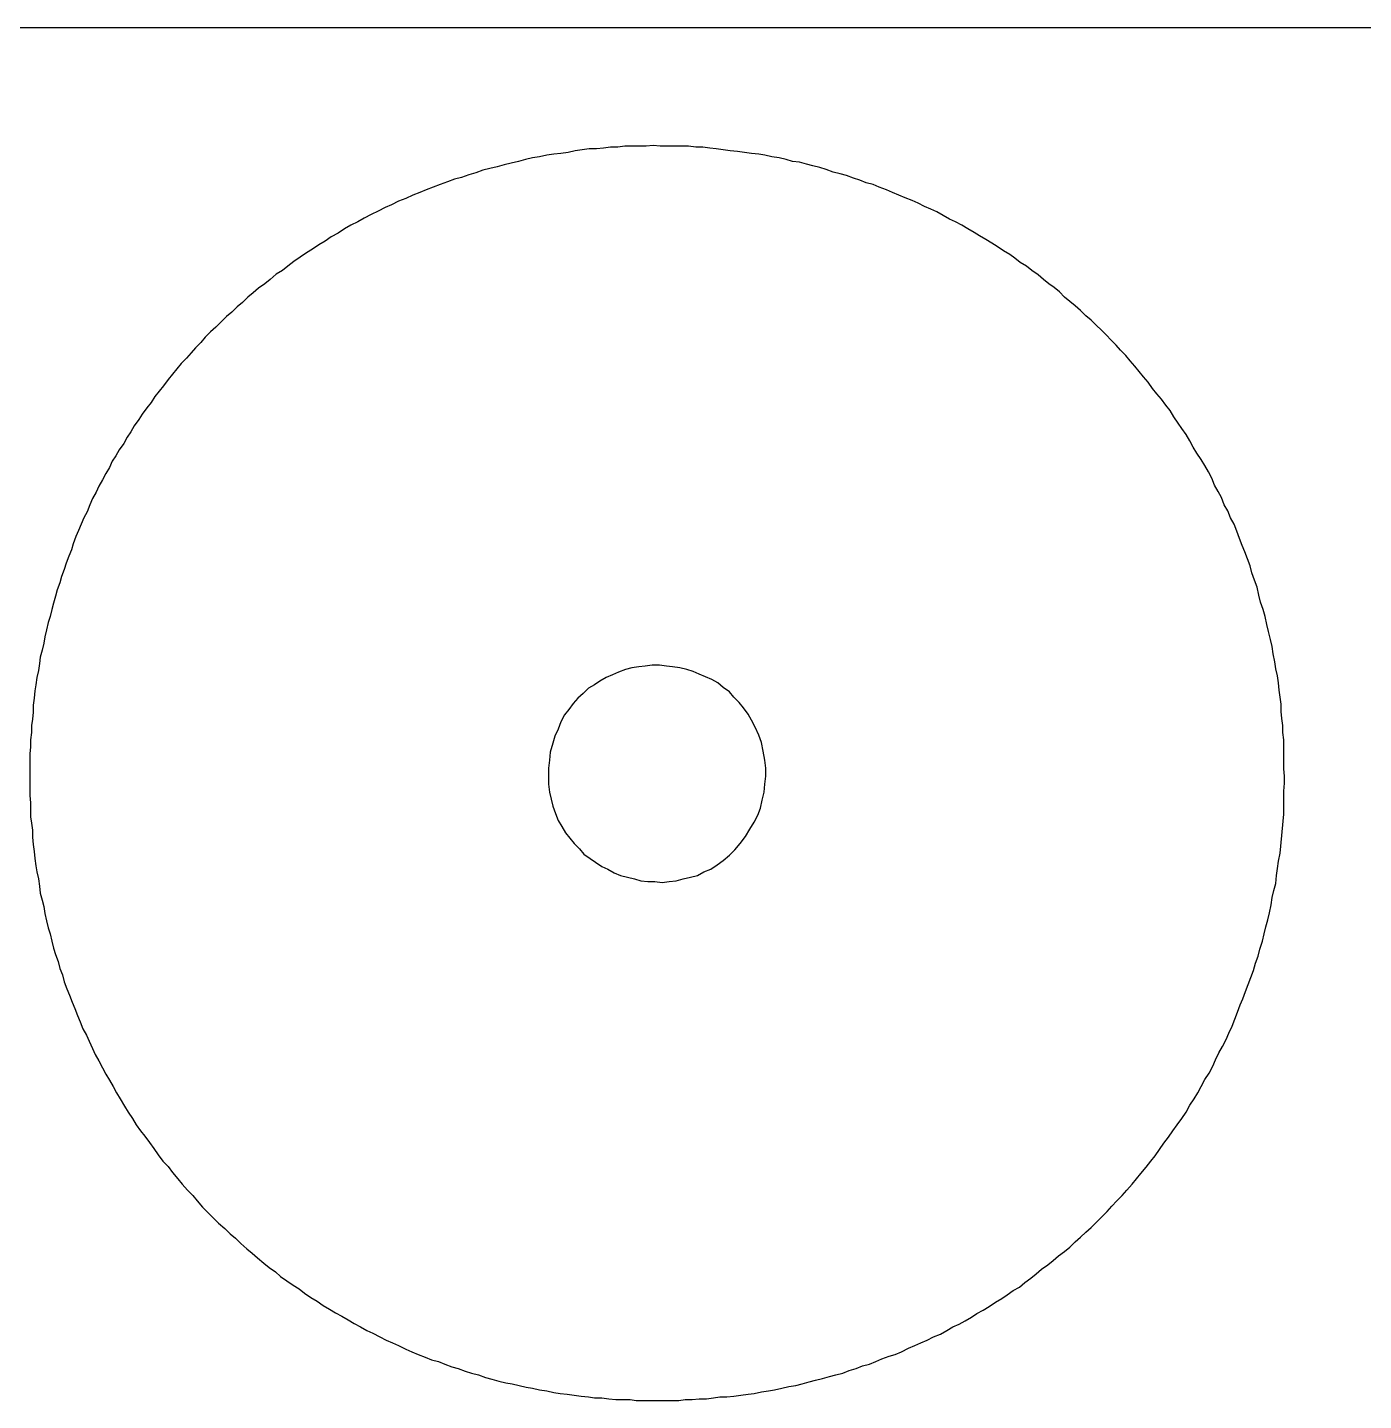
# Model space of a CAD drawing. Extents: x 11 to 591, y 39 to 419.
# Drawn here: x 133.2 to 170.87, y 380.26 to 418.96 of the extents above; entities that cross this region are included whole.
import ezdxf

# ---------------------------------------------------------------- set-up
doc = ezdxf.new("R2010")
doc.units = 0
doc.layers.get('0').update_dxf_attribs({"linetype": 'CONTINUOUS'})

msp = doc.modelspace()

# ---------------------------------------------------------------- linework, layer by layer
at = {"color": 5}
msp.add_line((11.215419, 418.955266), (591.140419, 418.955266), dxfattribs=at)
at = {"color": 3}
for p, q in [((147.440419, 415.280266), (147.240419, 415.230266)), ((147.640419, 415.305266), (147.440419, 415.280266)), ((147.840419, 415.355266), (147.640419, 415.305266)), ((148.040419, 415.380266), (147.840419, 415.355266)), ((148.240419, 415.405266), (148.040419, 415.380266)), ((148.440419, 415.430266), (148.240419, 415.405266)), ((148.640419, 415.480266), (148.440419, 415.430266)), ((148.840419, 415.505266), (148.640419, 415.480266)), ((149.040419, 415.530266), (148.840419, 415.505266)), ((149.240419, 415.530266), (149.040419, 415.530266)), ((149.440419, 415.555266), (149.240419, 415.530266)), ((149.640419, 415.580266), (149.440419, 415.555266)), ((149.840419, 415.580266), (149.640419, 415.580266)), ((150.040419, 415.605266), (149.840419, 415.580266)), ((150.240419, 415.605266), (150.040419, 415.605266)), ((150.440419, 415.605266), (150.240419, 415.605266)), ((150.640419, 415.605266), (150.440419, 415.605266)), ((150.840419, 415.630266), (150.640419, 415.605266)), ((151.040419, 415.605266), (150.840419, 415.630266)), ((151.240419, 415.605266), (151.040419, 415.605266)), ((151.440419, 415.605266), (151.240419, 415.605266)), ((151.640419, 415.605266), (151.440419, 415.605266)), ((151.840419, 415.605266), (151.640419, 415.605266)), ((152.040419, 415.580266), (151.840419, 415.605266)), ((152.240419, 415.580266), (152.040419, 415.580266)), ((152.440419, 415.555266), (152.240419, 415.580266)), ((152.615419, 415.530266), (152.440419, 415.555266)), ((152.815419, 415.505266), (152.615419, 415.530266)), ((153.015419, 415.480266), (152.815419, 415.505266)), ((153.215419, 415.455266), (153.015419, 415.480266)), ((153.415419, 415.430266), (153.215419, 415.455266)), ((153.615419, 415.405266), (153.415419, 415.430266)), ((153.815419, 415.380266), (153.615419, 415.405266)), ((153.990419, 415.355266), (153.815419, 415.380266)), ((154.190419, 415.305266), (153.990419, 415.355266)), ((154.390419, 415.280266), (154.190419, 415.305266)), ((154.590419, 415.230266), (154.390419, 415.280266)), ((146.040419, 414.930266), (145.840419, 414.855266)), ((146.240419, 414.980266), (146.040419, 414.930266)), ((146.440419, 415.030266), (146.240419, 414.980266)), ((146.640419, 415.080266), (146.440419, 415.030266)), ((146.840419, 415.130266), (146.640419, 415.080266)), ((147.040419, 415.180266), (146.840419, 415.130266)), ((147.240419, 415.230266), (147.040419, 415.180266)), ((154.765419, 415.180266), (154.590419, 415.230266)), ((154.965419, 415.155266), (154.765419, 415.180266)), ((155.165419, 415.105266), (154.965419, 415.155266)), ((155.340419, 415.055266), (155.165419, 415.105266)), ((155.540419, 415.005266), (155.340419, 415.055266)), ((155.715419, 414.955266), (155.540419, 415.005266)), ((155.915419, 414.880266), (155.715419, 414.955266)), ((156.115419, 414.830266), (155.915419, 414.880266)), ((144.840419, 414.530266), (144.640419, 414.455266)), ((145.040419, 414.605266), (144.840419, 414.530266)), ((145.240419, 414.680266), (145.040419, 414.605266)), ((145.440419, 414.730266), (145.240419, 414.680266)), ((145.640419, 414.805266), (145.440419, 414.730266)), ((145.840419, 414.855266), (145.640419, 414.805266)), ((156.290419, 414.780266), (156.115419, 414.830266)), ((156.490419, 414.705266), (156.290419, 414.780266)), ((156.665419, 414.655266), (156.490419, 414.705266)), ((156.840419, 414.580266), (156.665419, 414.655266)), ((157.040419, 414.530266), (156.840419, 414.580266)), ((157.215419, 414.455266), (157.040419, 414.530266)), ((143.865419, 414.130266), (143.665419, 414.055266)), ((144.065419, 414.230266), (143.865419, 414.130266)), ((144.265419, 414.305266), (144.065419, 414.230266)), ((144.440419, 414.380266), (144.265419, 414.305266)), ((144.640419, 414.455266), (144.440419, 414.380266)), ((157.415419, 414.380266), (157.215419, 414.455266)), ((157.590419, 414.305266), (157.415419, 414.380266)), ((157.765419, 414.230266), (157.590419, 414.305266)), ((157.940419, 414.155266), (157.765419, 414.230266)), ((158.140419, 414.080266), (157.940419, 414.155266)), ((143.090419, 413.780266), (142.890419, 413.680266)), ((143.290419, 413.880266), (143.090419, 413.780266)), ((143.465419, 413.955266), (143.290419, 413.880266)), ((143.665419, 414.055266), (143.465419, 413.955266)), ((158.315419, 414.005266), (158.140419, 414.080266)), ((158.490419, 413.905266), (158.315419, 414.005266)), ((158.665419, 413.830266), (158.490419, 413.905266)), ((158.840419, 413.755266), (158.665419, 413.830266)), ((159.015419, 413.655266), (158.840419, 413.755266)), ((142.315419, 413.380266), (142.140419, 413.280266)), ((142.515419, 413.480266), (142.315419, 413.380266)), ((142.690419, 413.580266), (142.515419, 413.480266)), ((142.890419, 413.680266), (142.690419, 413.580266)), ((159.190419, 413.555266), (159.015419, 413.655266)), ((159.365419, 413.480266), (159.190419, 413.555266)), ((159.540419, 413.380266), (159.365419, 413.480266)), ((159.715419, 413.280266), (159.540419, 413.380266)), ((141.590419, 412.930266), (141.415419, 412.830266)), ((141.765419, 413.055266), (141.590419, 412.930266)), ((141.965419, 413.155266), (141.765419, 413.055266)), ((142.140419, 413.280266), (141.965419, 413.155266)), ((159.890419, 413.180266), (159.715419, 413.280266)), ((160.040419, 413.080266), (159.890419, 413.180266)), ((160.215419, 412.980266), (160.040419, 413.080266)), ((160.390419, 412.880266), (160.215419, 412.980266)), ((141.065419, 412.605266), (140.890419, 412.480266)), ((141.240419, 412.705266), (141.065419, 412.605266)), ((141.415419, 412.830266), (141.240419, 412.705266)), ((160.540419, 412.780266), (160.390419, 412.880266)), ((160.715419, 412.655266), (160.540419, 412.780266)), ((160.890419, 412.555266), (160.715419, 412.655266)), ((161.040419, 412.455266), (160.890419, 412.555266)), ((140.540419, 412.230266), (140.390419, 412.105266)), ((140.715419, 412.355266), (140.540419, 412.230266)), ((140.890419, 412.480266), (140.715419, 412.355266)), ((161.190419, 412.330266), (161.040419, 412.455266)), ((161.365419, 412.230266), (161.190419, 412.330266)), ((161.515419, 412.105266), (161.365419, 412.230266)), ((140.040419, 411.855266), (139.890419, 411.730266)), ((140.215419, 412.005266), (140.040419, 411.855266)), ((140.390419, 412.105266), (140.215419, 412.005266)), ((161.690419, 411.980266), (161.515419, 412.105266)), ((161.840419, 411.855266), (161.690419, 411.980266)), ((161.990419, 411.730266), (161.840419, 411.855266)), ((139.565419, 411.480266), (139.415419, 411.355266)), ((139.715419, 411.605266), (139.565419, 411.480266)), ((139.890419, 411.730266), (139.715419, 411.605266)), ((162.140419, 411.630266), (161.990419, 411.730266)), ((162.290419, 411.505266), (162.140419, 411.630266)), ((162.440419, 411.355266), (162.290419, 411.505266)), ((139.115419, 411.080266), (138.965419, 410.930266)), ((139.265419, 411.205266), (139.115419, 411.080266)), ((139.415419, 411.355266), (139.265419, 411.205266)), ((162.590419, 411.230266), (162.440419, 411.355266)), ((162.740419, 411.105266), (162.590419, 411.230266)), ((162.890419, 410.980266), (162.740419, 411.105266)), ((138.665419, 410.655266), (138.515419, 410.505266)), ((138.815419, 410.805266), (138.665419, 410.655266)), ((138.965419, 410.930266), (138.815419, 410.805266)), ((163.040419, 410.830266), (162.890419, 410.980266)), ((163.190419, 410.705266), (163.040419, 410.830266)), ((163.340419, 410.555266), (163.190419, 410.705266)), ((138.215419, 410.230266), (138.090419, 410.080266)), ((138.365419, 410.380266), (138.215419, 410.230266)), ((138.515419, 410.505266), (138.365419, 410.380266)), ((163.465419, 410.430266), (163.340419, 410.555266)), ((163.615419, 410.280266), (163.465419, 410.430266)), ((163.740419, 410.155266), (163.615419, 410.280266)), ((137.940419, 409.930266), (137.815419, 409.780266)), ((138.090419, 410.080266), (137.940419, 409.930266)), ((163.890419, 410.005266), (163.740419, 410.155266)), ((164.015419, 409.855266), (163.890419, 410.005266)), ((164.165419, 409.705266), (164.015419, 409.855266)), ((137.540419, 409.480266), (137.415419, 409.330266)), ((137.690419, 409.630266), (137.540419, 409.480266)), ((137.815419, 409.780266), (137.690419, 409.630266)), ((164.290419, 409.555266), (164.165419, 409.705266)), ((164.415419, 409.405266), (164.290419, 409.555266)), ((137.290419, 409.180266), (137.165419, 409.030266)), ((137.415419, 409.330266), (137.290419, 409.180266)), ((164.540419, 409.255266), (164.415419, 409.405266)), ((164.665419, 409.105266), (164.540419, 409.255266)), ((164.790419, 408.955266), (164.665419, 409.105266)), ((136.915419, 408.705266), (136.790419, 408.555266)), ((137.040419, 408.855266), (136.915419, 408.705266)), ((137.165419, 409.030266), (137.040419, 408.855266)), ((164.915419, 408.780266), (164.790419, 408.955266)), ((165.040419, 408.630266), (164.915419, 408.780266)), ((136.690419, 408.380266), (136.565419, 408.230266)), ((136.790419, 408.555266), (136.690419, 408.380266)), ((165.165419, 408.480266), (165.040419, 408.630266)), ((165.290419, 408.305266), (165.165419, 408.480266)), ((165.415419, 408.155266), (165.290419, 408.305266)), ((136.340419, 407.905266), (136.215419, 407.730266)), ((136.440419, 408.055266), (136.340419, 407.905266)), ((136.565419, 408.230266), (136.440419, 408.055266)), ((165.515419, 407.980266), (165.415419, 408.155266)), ((165.640419, 407.805266), (165.515419, 407.980266)), ((136.115419, 407.555266), (136.015419, 407.405266)), ((136.215419, 407.730266), (136.115419, 407.555266)), ((165.740419, 407.655266), (165.640419, 407.805266)), ((165.865419, 407.480266), (165.740419, 407.655266)), ((135.915419, 407.230266), (135.790419, 407.055266)), ((136.015419, 407.405266), (135.915419, 407.230266)), ((165.965419, 407.305266), (165.865419, 407.480266)), ((166.065419, 407.130266), (165.965419, 407.305266)), ((166.165419, 406.955266), (166.065419, 407.130266)), ((135.690419, 406.880266), (135.590419, 406.730266)), ((135.790419, 407.055266), (135.690419, 406.880266)), ((166.290419, 406.780266), (166.165419, 406.955266)), ((166.390419, 406.605266), (166.290419, 406.780266)), ((135.415419, 406.380266), (135.315419, 406.205266)), ((135.515419, 406.555266), (135.415419, 406.380266)), ((135.590419, 406.730266), (135.515419, 406.555266)), ((166.490419, 406.430266), (166.390419, 406.605266)), ((166.590419, 406.255266), (166.490419, 406.430266)), ((135.215419, 406.030266), (135.140419, 405.855266)), ((135.315419, 406.205266), (135.215419, 406.030266)), ((166.665419, 406.055266), (166.590419, 406.255266)), ((166.765419, 405.880266), (166.665419, 406.055266)), ((135.040419, 405.680266), (134.965419, 405.505266)), ((135.140419, 405.855266), (135.040419, 405.680266)), ((166.865419, 405.705266), (166.765419, 405.880266)), ((166.940419, 405.505266), (166.865419, 405.705266)), ((134.890419, 405.305266), (134.790419, 405.130266)), ((134.965419, 405.505266), (134.890419, 405.305266)), ((167.040419, 405.330266), (166.940419, 405.505266)), ((167.115419, 405.130266), (167.040419, 405.330266)), ((134.715419, 404.955266), (134.640419, 404.780266)), ((134.790419, 405.130266), (134.715419, 404.955266)), ((167.215419, 404.955266), (167.115419, 405.130266)), ((167.290419, 404.755266), (167.215419, 404.955266)), ((134.565419, 404.605266), (134.490419, 404.405266)), ((134.640419, 404.780266), (134.565419, 404.605266)), ((167.365419, 404.555266), (167.290419, 404.755266)), ((167.440419, 404.355266), (167.365419, 404.555266)), ((134.365419, 404.055266), (134.290419, 403.855266)), ((134.440419, 404.230266), (134.365419, 404.055266)), ((134.490419, 404.405266), (134.440419, 404.230266)), ((167.515419, 404.180266), (167.440419, 404.355266)), ((167.590419, 403.980266), (167.515419, 404.180266)), ((134.240419, 403.680266), (134.165419, 403.480266)), ((134.290419, 403.855266), (134.240419, 403.680266)), ((167.665419, 403.780266), (167.590419, 403.980266)), ((167.715419, 403.580266), (167.665419, 403.780266)), ((134.115419, 403.305266), (134.040419, 403.105266)), ((134.165419, 403.480266), (134.115419, 403.305266)), ((167.790419, 403.380266), (167.715419, 403.580266)), ((167.865419, 403.180266), (167.790419, 403.380266)), ((133.990419, 402.930266), (133.940419, 402.730266)), ((134.040419, 403.105266), (133.990419, 402.930266)), ((167.915419, 402.955266), (167.865419, 403.180266)), ((167.965419, 402.755266), (167.915419, 402.955266)), ((133.890419, 402.555266), (133.840419, 402.355266)), ((133.940419, 402.730266), (133.890419, 402.555266)), ((168.040419, 402.555266), (167.965419, 402.755266)), ((168.090419, 402.355266), (168.040419, 402.555266)), ((133.790419, 402.180266), (133.740419, 401.980266)), ((133.840419, 402.355266), (133.790419, 402.180266)), ((168.140419, 402.130266), (168.090419, 402.355266)), ((168.190419, 401.930266), (168.140419, 402.130266)), ((133.690419, 401.780266), (133.665419, 401.605266)), ((133.740419, 401.980266), (133.690419, 401.780266)), ((168.240419, 401.705266), (168.190419, 401.930266)), ((133.615419, 401.405266), (133.565419, 401.205266)), ((133.665419, 401.605266), (133.615419, 401.405266)), ((168.290419, 401.505266), (168.240419, 401.705266)), ((168.315419, 401.305266), (168.290419, 401.505266)), ((133.540419, 401.030266), (133.515419, 400.830266)), ((133.565419, 401.205266), (133.540419, 401.030266)), ((168.365419, 401.080266), (168.315419, 401.305266)), ((168.390419, 400.880266), (168.365419, 401.080266)), ((133.465419, 400.630266), (133.440419, 400.430266)), ((133.515419, 400.830266), (133.465419, 400.630266)), ((168.440419, 400.680266), (168.390419, 400.880266)), ((168.465419, 400.480266), (168.440419, 400.680266)), ((133.415419, 400.255266), (133.390419, 400.055266)), ((133.440419, 400.430266), (133.415419, 400.255266)), ((168.490419, 400.280266), (168.465419, 400.480266)), ((168.515419, 400.080266), (168.490419, 400.280266)), ((133.390419, 400.055266), (133.365419, 399.855266)), ((133.365419, 399.855266), (133.365419, 399.655266)), ((168.540419, 399.880266), (168.515419, 400.080266)), ((168.540419, 399.680266), (168.540419, 399.880266)), ((133.340419, 399.455266), (133.315419, 399.280266)), ((133.365419, 399.655266), (133.340419, 399.455266)), ((168.565419, 399.480266), (168.540419, 399.680266)), ((168.590419, 399.280266), (168.565419, 399.480266)), ((133.315419, 399.080266), (133.290419, 398.880266)), ((133.315419, 399.280266), (133.315419, 399.080266)), ((168.590419, 399.080266), (168.590419, 399.280266)), ((168.615419, 398.880266), (168.590419, 399.080266)), ((133.290419, 398.680266), (133.265419, 398.480266)), ((133.290419, 398.880266), (133.290419, 398.680266)), ((168.615419, 398.680266), (168.615419, 398.880266)), ((168.615419, 398.480266), (168.615419, 398.680266)), ((133.265419, 398.480266), (133.265419, 398.280266)), ((133.265419, 398.280266), (133.265419, 398.080266)), ((168.615419, 398.280266), (168.615419, 398.480266)), ((168.615419, 398.055266), (168.615419, 398.280266)), ((133.265419, 398.080266), (133.265419, 397.905266)), ((133.265419, 397.905266), (133.265419, 397.705266)), ((168.640419, 397.855266), (168.615419, 398.055266)), ((168.640419, 397.655266), (168.640419, 397.855266)), ((133.265419, 397.705266), (133.265419, 397.505266)), ((133.265419, 397.505266), (133.265419, 397.305266)), ((168.615419, 397.430266), (168.640419, 397.655266)), ((133.265419, 397.305266), (133.290419, 397.105266)), ((133.290419, 397.105266), (133.290419, 396.905266)), ((168.615419, 397.230266), (168.615419, 397.430266)), ((168.615419, 397.005266), (168.615419, 397.230266)), ((133.290419, 396.905266), (133.290419, 396.705266)), ((133.290419, 396.705266), (133.315419, 396.530266)), ((168.515419, 395.680266), (168.615419, 396.780266)), ((168.615419, 396.780266), (168.615419, 397.005266)), ((133.315419, 396.530266), (133.340419, 396.330266)), ((133.340419, 396.330266), (133.340419, 396.130266)), ((133.340419, 396.130266), (133.365419, 395.930266)), ((133.365419, 395.930266), (133.390419, 395.730266)), ((133.390419, 395.730266), (133.415419, 395.530266)), ((133.415419, 395.530266), (133.440419, 395.330266)), ((168.465419, 395.455266), (168.515419, 395.680266)), ((133.440419, 395.330266), (133.465419, 395.155266)), ((133.465419, 395.155266), (133.515419, 394.955266)), ((168.415419, 395.055266), (168.440419, 395.255266)), ((168.440419, 395.255266), (168.465419, 395.455266)), ((133.515419, 394.955266), (133.540419, 394.755266)), ((133.540419, 394.755266), (133.565419, 394.555266)), ((168.340419, 394.630266), (168.390419, 394.830266)), ((168.390419, 394.830266), (168.415419, 395.055266)), ((133.565419, 394.555266), (133.615419, 394.355266)), ((133.615419, 394.355266), (133.665419, 394.180266)), ((168.265419, 394.230266), (168.290419, 394.430266)), ((168.290419, 394.430266), (168.340419, 394.630266)), ((133.665419, 394.180266), (133.690419, 393.980266)), ((133.690419, 393.980266), (133.740419, 393.780266)), ((168.165419, 393.805266), (168.215419, 394.005266)), ((168.215419, 394.005266), (168.265419, 394.230266)), ((133.740419, 393.780266), (133.790419, 393.580266)), ((133.790419, 393.580266), (133.840419, 393.405266)), ((168.065419, 393.405266), (168.115419, 393.605266)), ((168.115419, 393.605266), (168.165419, 393.805266)), ((133.840419, 393.405266), (133.890419, 393.205266)), ((133.890419, 393.205266), (133.940419, 393.005266)), ((167.940419, 392.980266), (168.015419, 393.205266)), ((168.015419, 393.205266), (168.065419, 393.405266)), ((133.940419, 393.005266), (133.990419, 392.830266)), ((133.990419, 392.830266), (134.065419, 392.630266)), ((167.890419, 392.780266), (167.940419, 392.980266)), ((134.065419, 392.630266), (134.115419, 392.430266)), ((134.115419, 392.430266), (134.190419, 392.255266)), ((167.765419, 392.380266), (167.815419, 392.580266)), ((167.815419, 392.580266), (167.890419, 392.780266)), ((134.190419, 392.255266), (134.240419, 392.055266)), ((134.240419, 392.055266), (134.315419, 391.855266)), ((167.615419, 391.980266), (167.690419, 392.180266)), ((167.690419, 392.180266), (167.765419, 392.380266)), ((134.315419, 391.855266), (134.390419, 391.680266)), ((134.390419, 391.680266), (134.465419, 391.480266)), ((167.465419, 391.580266), (167.540419, 391.780266)), ((167.540419, 391.780266), (167.615419, 391.980266)), ((134.465419, 391.480266), (134.540419, 391.305266)), ((134.540419, 391.305266), (134.615419, 391.105266)), ((167.315419, 391.205266), (167.390419, 391.405266)), ((167.390419, 391.405266), (167.465419, 391.580266)), ((134.615419, 391.105266), (134.690419, 390.930266)), ((134.690419, 390.930266), (134.765419, 390.730266)), ((167.165419, 390.805266), (167.240419, 391.005266)), ((167.240419, 391.005266), (167.315419, 391.205266)), ((134.765419, 390.730266), (134.865419, 390.555266)), ((134.865419, 390.555266), (134.940419, 390.380266)), ((166.990419, 390.430266), (167.065419, 390.605266)), ((167.065419, 390.605266), (167.165419, 390.805266)), ((134.940419, 390.380266), (135.040419, 390.180266)), ((135.040419, 390.180266), (135.115419, 390.005266)), ((166.790419, 390.055266), (166.890419, 390.230266)), ((166.890419, 390.230266), (166.990419, 390.430266)), ((135.115419, 390.005266), (135.215419, 389.830266)), ((135.215419, 389.830266), (135.315419, 389.630266)), ((166.615419, 389.680266), (166.690419, 389.855266)), ((166.690419, 389.855266), (166.790419, 390.055266)), ((135.315419, 389.630266), (135.415419, 389.455266)), ((135.415419, 389.455266), (135.515419, 389.280266)), ((166.390419, 389.305266), (166.515419, 389.480266)), ((166.515419, 389.480266), (166.615419, 389.680266)), ((135.515419, 389.280266), (135.615419, 389.105266)), ((135.615419, 389.105266), (135.715419, 388.930266)), ((166.190419, 388.930266), (166.290419, 389.105266)), ((166.290419, 389.105266), (166.390419, 389.305266)), ((135.715419, 388.930266), (135.815419, 388.755266)), ((135.815419, 388.755266), (135.940419, 388.555266)), ((135.940419, 388.555266), (136.040419, 388.380266)), ((165.865419, 388.380266), (165.965419, 388.580266)), ((165.965419, 388.580266), (166.090419, 388.755266)), ((166.090419, 388.755266), (166.190419, 388.930266)), ((136.040419, 388.380266), (136.165419, 388.205266)), ((136.165419, 388.205266), (136.265419, 388.030266)), ((165.615419, 388.030266), (165.740419, 388.205266)), ((165.740419, 388.205266), (165.865419, 388.380266)), ((136.265419, 388.030266), (136.390419, 387.855266)), ((136.390419, 387.855266), (136.515419, 387.705266)), ((165.365419, 387.680266), (165.490419, 387.855266)), ((165.490419, 387.855266), (165.615419, 388.030266)), ((136.515419, 387.705266), (136.640419, 387.530266)), ((136.640419, 387.530266), (136.765419, 387.355266)), ((165.115419, 387.330266), (165.240419, 387.505266)), ((165.240419, 387.505266), (165.365419, 387.680266)), ((136.765419, 387.355266), (136.890419, 387.180266)), ((136.890419, 387.180266), (137.015419, 387.005266)), ((137.015419, 387.005266), (137.165419, 386.855266)), ((164.740419, 386.830266), (164.865419, 387.005266)), ((164.865419, 387.005266), (164.990419, 387.155266)), ((164.990419, 387.155266), (165.115419, 387.330266)), ((137.165419, 386.855266), (137.290419, 386.680266)), ((137.290419, 386.680266), (137.440419, 386.505266)), ((164.465419, 386.505266), (164.590419, 386.655266)), ((164.590419, 386.655266), (164.740419, 386.830266)), ((137.440419, 386.505266), (137.565419, 386.355266)), ((137.565419, 386.355266), (137.715419, 386.180266)), ((164.190419, 386.180266), (164.340419, 386.355266)), ((164.340419, 386.355266), (164.465419, 386.505266)), ((137.715419, 386.180266), (137.865419, 386.030266)), ((137.865419, 386.030266), (137.990419, 385.880266)), ((137.990419, 385.880266), (138.140419, 385.705266)), ((163.765419, 385.730266), (163.915419, 385.880266)), ((163.915419, 385.880266), (164.065419, 386.030266)), ((164.065419, 386.030266), (164.190419, 386.180266)), ((138.140419, 385.705266), (138.290419, 385.555266)), ((138.290419, 385.555266), (138.440419, 385.405266)), ((163.490419, 385.430266), (163.640419, 385.580266)), ((163.640419, 385.580266), (163.765419, 385.730266)), ((138.440419, 385.405266), (138.590419, 385.255266)), ((138.590419, 385.255266), (138.765419, 385.105266)), ((138.765419, 385.105266), (138.915419, 384.955266)), ((163.040419, 385.005266), (163.190419, 385.130266)), ((163.190419, 385.130266), (163.340419, 385.280266)), ((163.340419, 385.280266), (163.490419, 385.430266)), ((138.915419, 384.955266), (139.065419, 384.830266)), ((139.065419, 384.830266), (139.215419, 384.680266)), ((139.215419, 384.680266), (139.390419, 384.530266)), ((162.590419, 384.580266), (162.740419, 384.730266)), ((162.740419, 384.730266), (162.890419, 384.855266)), ((162.890419, 384.855266), (163.040419, 385.005266)), ((139.390419, 384.530266), (139.540419, 384.405266)), ((139.540419, 384.405266), (139.690419, 384.280266)), ((162.115419, 384.205266), (162.265419, 384.330266)), ((162.265419, 384.330266), (162.440419, 384.455266)), ((162.440419, 384.455266), (162.590419, 384.580266)), ((139.690419, 384.280266), (139.865419, 384.130266)), ((139.865419, 384.130266), (140.015419, 384.005266)), ((140.015419, 384.005266), (140.190419, 383.880266)), ((161.640419, 383.830266), (161.790419, 383.955266)), ((161.790419, 383.955266), (161.965419, 384.080266)), ((161.965419, 384.080266), (162.115419, 384.205266)), ((140.190419, 383.880266), (140.340419, 383.755266)), ((140.340419, 383.755266), (140.515419, 383.630266)), ((140.515419, 383.630266), (140.690419, 383.505266)), ((161.165419, 383.455266), (161.315419, 383.580266)), ((161.315419, 383.580266), (161.490419, 383.705266)), ((161.490419, 383.705266), (161.640419, 383.830266)), ((140.690419, 383.505266), (140.865419, 383.405266)), ((140.865419, 383.405266), (141.015419, 383.280266)), ((141.015419, 383.280266), (141.190419, 383.155266)), ((141.190419, 383.155266), (141.365419, 383.055266)), ((160.490419, 383.030266), (160.665419, 383.130266)), ((160.665419, 383.130266), (160.815419, 383.230266)), ((160.815419, 383.230266), (160.990419, 383.355266)), ((160.990419, 383.355266), (161.165419, 383.455266)), ((141.365419, 383.055266), (141.540419, 382.930266)), ((141.540419, 382.930266), (141.715419, 382.830266)), ((141.715419, 382.830266), (141.890419, 382.730266)), ((159.965419, 382.705266), (160.140419, 382.805266)), ((160.140419, 382.805266), (160.315419, 382.905266)), ((160.315419, 382.905266), (160.490419, 383.030266)), ((141.890419, 382.730266), (142.065419, 382.630266)), ((142.065419, 382.630266), (142.240419, 382.530266)), ((142.240419, 382.530266), (142.415419, 382.430266)), ((142.415419, 382.430266), (142.590419, 382.330266)), ((159.290419, 382.330266), (159.465419, 382.405266)), ((159.465419, 382.405266), (159.640419, 382.505266)), ((159.640419, 382.505266), (159.815419, 382.605266)), ((159.815419, 382.605266), (159.965419, 382.705266)), ((142.590419, 382.330266), (142.765419, 382.230266)), ((142.765419, 382.230266), (142.940419, 382.155266)), ((142.940419, 382.155266), (143.140419, 382.055266)), ((143.140419, 382.055266), (143.315419, 381.955266)), ((158.565419, 381.955266), (158.740419, 382.055266)), ((158.740419, 382.055266), (158.940419, 382.130266)), ((158.940419, 382.130266), (159.115419, 382.230266)), ((159.115419, 382.230266), (159.290419, 382.330266)), ((143.315419, 381.955266), (143.490419, 381.880266)), ((143.490419, 381.880266), (143.665419, 381.805266)), ((143.665419, 381.805266), (143.865419, 381.705266)), ((143.865419, 381.705266), (144.040419, 381.630266)), ((144.040419, 381.630266), (144.215419, 381.555266)), ((157.665419, 381.555266), (157.840419, 381.630266)), ((157.840419, 381.630266), (158.040419, 381.730266)), ((158.040419, 381.730266), (158.215419, 381.805266)), ((158.215419, 381.805266), (158.390419, 381.880266)), ((158.390419, 381.880266), (158.565419, 381.955266)), ((144.215419, 381.555266), (144.415419, 381.480266)), ((144.415419, 381.480266), (144.590419, 381.405266)), ((144.590419, 381.405266), (144.790419, 381.355266)), ((144.790419, 381.355266), (144.965419, 381.280266)), ((144.965419, 381.280266), (145.165419, 381.205266)), ((145.165419, 381.205266), (145.340419, 381.155266)), ((156.565419, 381.155266), (156.740419, 381.230266)), ((156.740419, 381.230266), (156.940419, 381.280266)), ((156.940419, 381.280266), (157.115419, 381.355266)), ((157.115419, 381.355266), (157.290419, 381.430266)), ((157.290419, 381.430266), (157.490419, 381.505266)), ((157.490419, 381.505266), (157.665419, 381.555266)), ((145.340419, 381.155266), (145.540419, 381.080266)), ((145.540419, 381.080266), (145.715419, 381.030266)), ((145.715419, 381.030266), (145.915419, 380.980266)), ((145.915419, 380.980266), (146.115419, 380.905266)), ((146.115419, 380.905266), (146.290419, 380.855266)), ((146.290419, 380.855266), (146.490419, 380.805266)), ((155.240419, 380.780266), (155.415419, 380.830266)), ((155.415419, 380.830266), (155.615419, 380.880266)), ((155.615419, 380.880266), (155.815419, 380.930266)), ((155.815419, 380.930266), (155.990419, 380.980266)), ((155.990419, 380.980266), (156.190419, 381.030266)), ((156.190419, 381.030266), (156.365419, 381.105266)), ((156.365419, 381.105266), (156.565419, 381.155266)), ((146.490419, 380.805266), (146.690419, 380.755266)), ((146.690419, 380.755266), (146.865419, 380.730266)), ((146.865419, 380.730266), (147.065419, 380.680266)), ((147.065419, 380.680266), (147.265419, 380.630266)), ((147.265419, 380.630266), (147.440419, 380.605266)), ((147.440419, 380.605266), (147.640419, 380.555266)), ((147.640419, 380.555266), (147.840419, 380.530266)), ((147.840419, 380.530266), (148.040419, 380.480266)), ((148.040419, 380.480266), (148.215419, 380.455266)), ((148.215419, 380.455266), (148.415419, 380.430266)), ((148.415419, 380.430266), (148.615419, 380.405266)), ((153.315419, 380.405266), (153.515419, 380.430266)), ((153.515419, 380.430266), (153.690419, 380.455266)), ((153.690419, 380.455266), (153.890419, 380.505266)), ((153.890419, 380.505266), (154.090419, 380.530266)), ((154.090419, 380.530266), (154.265419, 380.555266)), ((154.265419, 380.555266), (154.465419, 380.605266)), ((154.465419, 380.605266), (154.665419, 380.655266)), ((154.665419, 380.655266), (154.865419, 380.680266)), ((154.865419, 380.680266), (155.040419, 380.730266)), ((155.040419, 380.730266), (155.240419, 380.780266)), ((148.615419, 380.405266), (148.815419, 380.380266)), ((148.815419, 380.380266), (149.015419, 380.355266)), ((149.015419, 380.355266), (149.190419, 380.330266)), ((149.190419, 380.330266), (149.390419, 380.330266)), ((149.390419, 380.330266), (149.590419, 380.305266)), ((149.590419, 380.305266), (149.790419, 380.280266)), ((149.790419, 380.280266), (149.990419, 380.280266)), ((149.990419, 380.280266), (150.190419, 380.280266)), ((150.190419, 380.280266), (150.365419, 380.255266)), ((150.365419, 380.255266), (150.565419, 380.255266)), ((150.565419, 380.255266), (150.765419, 380.255266)), ((150.765419, 380.255266), (150.965419, 380.255266)), ((150.965419, 380.255266), (151.165419, 380.255266)), ((151.165419, 380.255266), (151.365419, 380.255266)), ((151.365419, 380.255266), (151.565419, 380.255266)), ((151.565419, 380.255266), (151.740419, 380.280266)), ((151.740419, 380.280266), (151.940419, 380.280266)), ((151.940419, 380.280266), (152.140419, 380.305266)), ((152.140419, 380.305266), (152.340419, 380.305266)), ((152.340419, 380.305266), (152.540419, 380.330266)), ((152.540419, 380.330266), (152.715419, 380.355266)), ((152.715419, 380.355266), (152.915419, 380.355266)), ((152.915419, 380.355266), (153.115419, 380.380266)), ((153.115419, 380.380266), (153.315419, 380.405266))]:
    msp.add_line(p, q, dxfattribs=at)
at = {"color": 7}
for p, q in [((150.615419, 400.955266), (150.440419, 400.930266)), ((150.815419, 400.980266), (150.615419, 400.955266)), ((151.015419, 400.980266), (150.815419, 400.980266)), ((151.215419, 400.955266), (151.015419, 400.980266)), ((151.390419, 400.930266), (151.215419, 400.955266)), ((149.515419, 400.630266), (149.340419, 400.530266)), ((149.690419, 400.705266), (149.515419, 400.630266)), ((149.865419, 400.780266), (149.690419, 400.705266)), ((150.065419, 400.855266), (149.865419, 400.780266)), ((150.240419, 400.905266), (150.065419, 400.855266)), ((150.440419, 400.930266), (150.240419, 400.905266)), ((151.590419, 400.905266), (151.390419, 400.930266)), ((151.790419, 400.855266), (151.590419, 400.905266)), ((151.965419, 400.805266), (151.790419, 400.855266)), ((152.140419, 400.730266), (151.965419, 400.805266)), ((152.315419, 400.655266), (152.140419, 400.730266)), ((152.490419, 400.580266), (152.315419, 400.655266)), ((152.665419, 400.480266), (152.490419, 400.580266)), ((148.865419, 400.180266), (148.715419, 400.055266)), ((149.015419, 400.330266), (148.865419, 400.180266)), ((149.190419, 400.430266), (149.015419, 400.330266)), ((149.340419, 400.530266), (149.190419, 400.430266)), ((152.815419, 400.355266), (152.665419, 400.480266)), ((152.990419, 400.230266), (152.815419, 400.355266)), ((153.115419, 400.080266), (152.990419, 400.230266)), ((148.590419, 399.905266), (148.465419, 399.730266)), ((148.715419, 400.055266), (148.590419, 399.905266)), ((153.265419, 399.930266), (153.115419, 400.080266)), ((153.390419, 399.780266), (153.265419, 399.930266)), ((153.515419, 399.605266), (153.390419, 399.780266)), ((148.340419, 399.580266), (148.240419, 399.380266)), ((148.465419, 399.730266), (148.340419, 399.580266)), ((153.615419, 399.430266), (153.515419, 399.605266)), ((153.715419, 399.230266), (153.615419, 399.430266)), ((148.165419, 399.180266), (148.065419, 398.980266)), ((148.240419, 399.380266), (148.165419, 399.180266)), ((153.815419, 399.005266), (153.715419, 399.230266)), ((153.890419, 398.805266), (153.815419, 399.005266)), ((148.015419, 398.780266), (147.940419, 398.530266)), ((148.065419, 398.980266), (148.015419, 398.780266)), ((153.940419, 398.555266), (153.890419, 398.805266)), ((147.915419, 398.305266), (147.890419, 398.080266)), ((147.940419, 398.530266), (147.915419, 398.305266)), ((153.990419, 398.305266), (153.940419, 398.555266)), ((154.015419, 398.080266), (153.990419, 398.305266)), ((147.890419, 398.080266), (147.890419, 397.830266)), ((153.990419, 397.630266), (154.015419, 397.855266)), ((154.015419, 397.855266), (154.015419, 398.080266)), ((147.890419, 397.830266), (147.890419, 397.630266)), ((147.890419, 397.630266), (147.915419, 397.405266)), ((153.965419, 397.405266), (153.990419, 397.630266)), ((147.915419, 397.405266), (147.965419, 397.205266)), ((147.965419, 397.205266), (148.015419, 397.005266)), ((153.865419, 396.955266), (153.915419, 397.180266)), ((153.915419, 397.180266), (153.965419, 397.405266)), ((148.015419, 397.005266), (148.090419, 396.805266)), ((148.090419, 396.805266), (148.165419, 396.605266)), ((153.690419, 396.555266), (153.790419, 396.755266)), ((153.790419, 396.755266), (153.865419, 396.955266)), ((148.165419, 396.605266), (148.265419, 396.430266)), ((148.265419, 396.430266), (148.365419, 396.255266)), ((153.440419, 396.155266), (153.565419, 396.355266)), ((153.565419, 396.355266), (153.690419, 396.555266)), ((148.365419, 396.255266), (148.490419, 396.105266)), ((148.490419, 396.105266), (148.615419, 395.955266)), ((148.615419, 395.955266), (148.765419, 395.805266)), ((153.140419, 395.780266), (153.290419, 395.955266)), ((153.290419, 395.955266), (153.440419, 396.155266)), ((148.765419, 395.805266), (148.890419, 395.655266)), ((148.890419, 395.655266), (149.065419, 395.530266)), ((149.065419, 395.530266), (149.215419, 395.430266)), ((152.815419, 395.480266), (152.990419, 395.630266)), ((152.990419, 395.630266), (153.140419, 395.780266)), ((149.215419, 395.430266), (149.390419, 395.305266)), ((149.390419, 395.305266), (149.565419, 395.230266)), ((149.565419, 395.230266), (149.740419, 395.130266)), ((149.740419, 395.130266), (149.915419, 395.055266)), ((152.090419, 395.055266), (152.265419, 395.155266)), ((152.265419, 395.155266), (152.465419, 395.230266)), ((152.465419, 395.230266), (152.640419, 395.355266)), ((152.640419, 395.355266), (152.815419, 395.480266)), ((149.915419, 395.055266), (150.115419, 395.005266)), ((150.115419, 395.005266), (150.315419, 394.955266)), ((150.315419, 394.955266), (150.490419, 394.905266)), ((150.490419, 394.905266), (150.690419, 394.880266)), ((150.690419, 394.880266), (150.890419, 394.880266)), ((150.890419, 394.880266), (151.090419, 394.855266)), ((151.090419, 394.855266), (151.290419, 394.880266)), ((151.290419, 394.880266), (151.490419, 394.905266)), ((151.490419, 394.905266), (151.690419, 394.955266)), ((151.690419, 394.955266), (151.890419, 395.005266)), ((151.890419, 395.005266), (152.090419, 395.055266))]:
    msp.add_line(p, q, dxfattribs=at)

doc.saveas('drawing.dxf')
